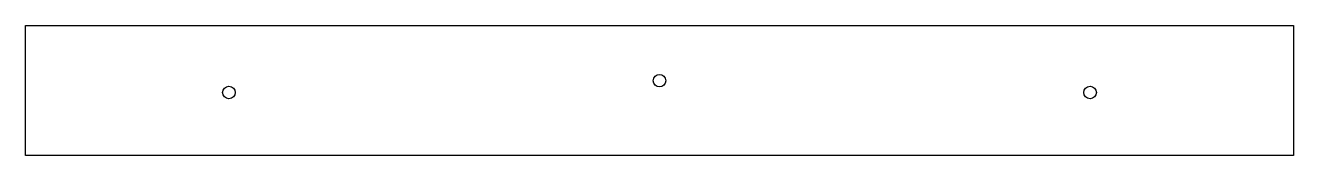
# Model space of a CAD drawing. Header units: millimetres. Extents: x 0 to 324, y 0 to 33.
import ezdxf

# ---------------------------------------------------------------- set-up
doc = ezdxf.new("R2010")
doc.units = ezdxf.units.MM

msp = doc.modelspace()

# ---------------------------------------------------------------- linework, layer by layer
at = {"layer": '20'}
for p, q in [((0, 0), (0, 33.2)), ((0, 33.2), (324, 33.2)), ((324, 33.2), (324, 0)), ((324, 0), (0, 0))]:
    msp.add_line(p, q, dxfattribs=at)
for centre in [(162, 19.1), (52, 16.1), (272, 16.1)]:
    msp.add_circle(centre, 1.6, dxfattribs=at)

doc.saveas('drawing.dxf')
